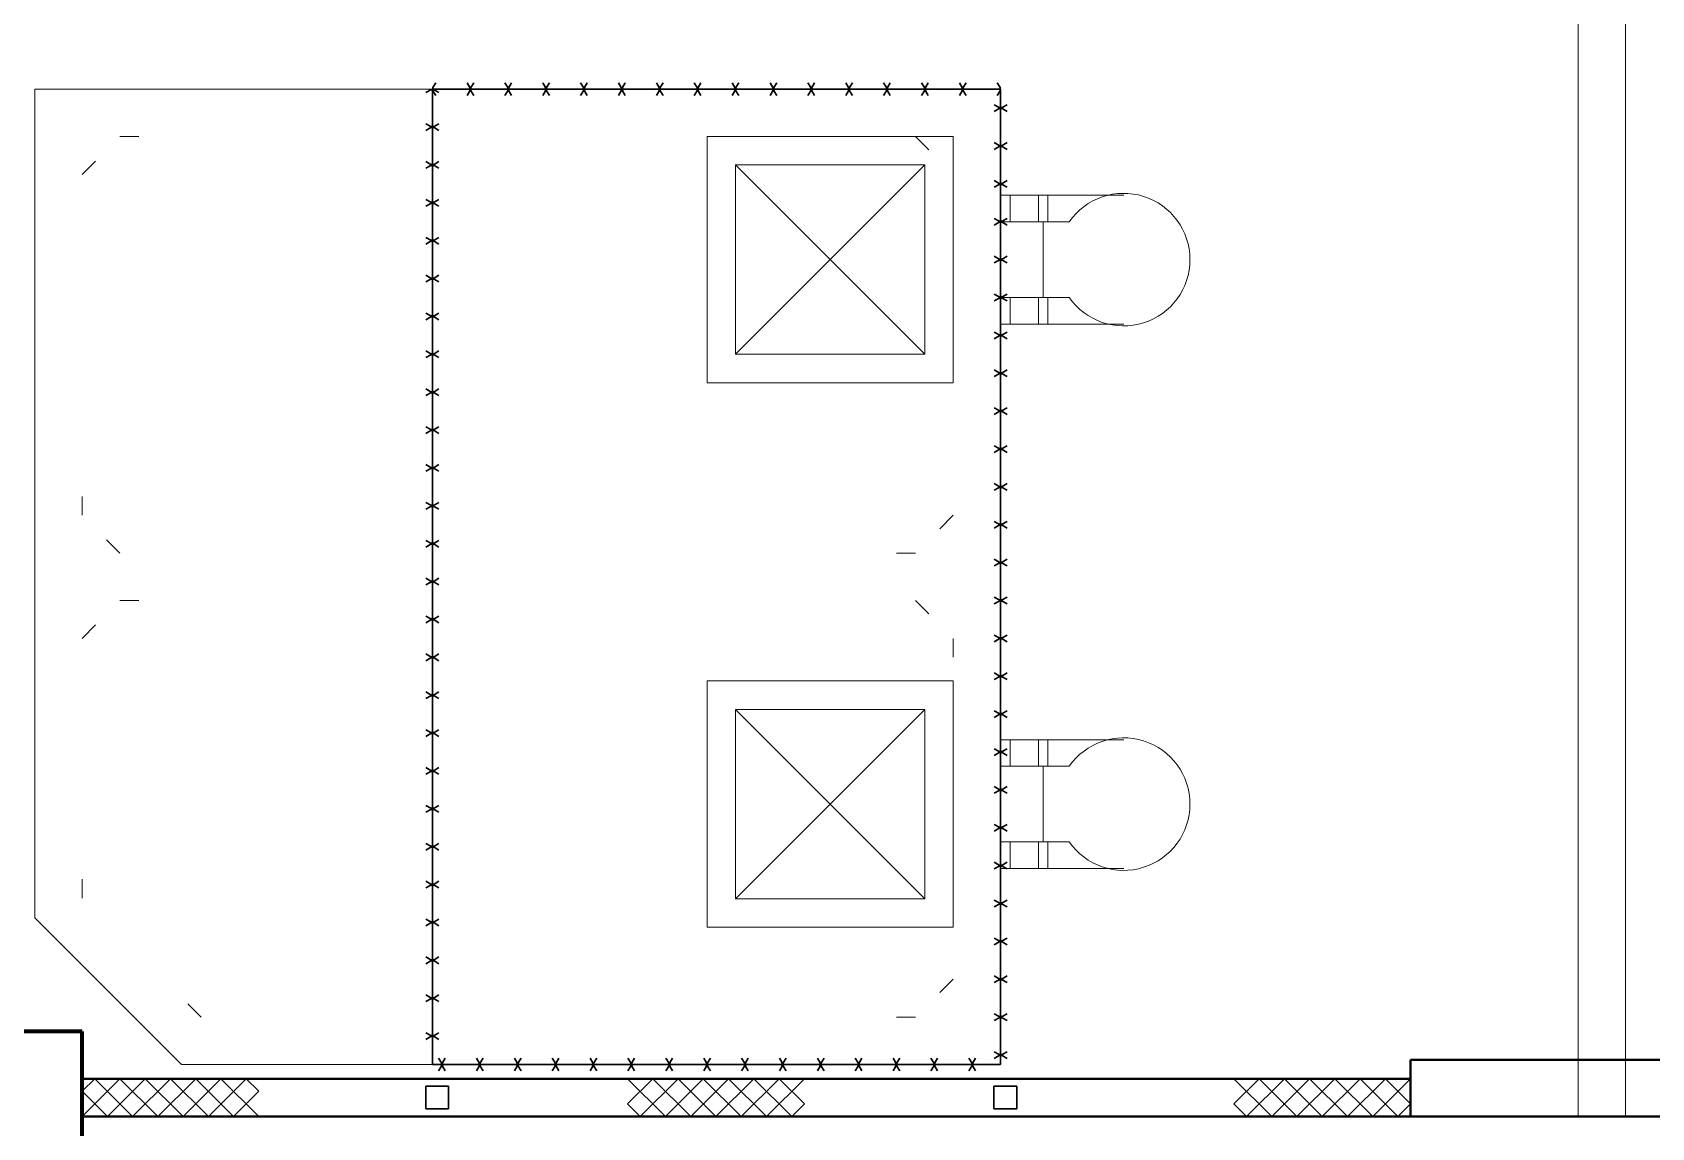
# Model space of a CAD drawing. Header units: metres. Extents: x 1807 to 3745, y 842 to 1968.
# Drawn here: x 3177.11 to 3185.66, y 1415.79 to 1421.57 of the extents above; entities that cross this region are included whole.
import ezdxf

# ---------------------------------------------------------------- set-up
doc = ezdxf.new("R2010")
doc.units = ezdxf.units.M
doc.header["$MEASUREMENT"] = 0
doc.linetypes.add('DGN1', pattern=[7.299439, 0, -7.299439])
doc.layers.add('Level 1', color=7, linetype='Continuous', lineweight=0)

msp = doc.modelspace()

# ---------------------------------------------------------------- linework, layer by layer
at = {"layer": 'Level 1', "color": 7, "linetype": 'Continuous', "lineweight": 0}
for p, q in [((3185.275, 1428.15), (3185.275, 1415.85)), ((3185.525, 1428.15), (3185.525, 1415.85)), ((3181.975, 1421.025), (3180.675, 1421.025)), ((3180.675, 1421.025), (3180.675, 1419.725)), ((3181.975, 1419.725), (3181.975, 1421.025)), ((3180.825, 1420.875), (3181.825, 1419.875)), ((3181.825, 1420.875), (3180.825, 1419.875)), ((3180.675, 1419.725), (3181.975, 1419.725)), ((3181.975, 1418.15), (3180.675, 1418.15)), ((3180.675, 1418.15), (3180.675, 1416.85)), ((3181.975, 1416.85), (3181.975, 1418.15)), ((3180.825, 1418), (3181.825, 1417)), ((3181.825, 1418), (3180.825, 1417)), ((3180.675, 1416.85), (3181.975, 1416.85)), ((3177.375, 1416.05), (3184.39, 1416.05)), ((3177.375, 1415.85), (3177.575, 1416.05)), ((3177.4417, 1416.05), (3177.375, 1415.9833)), ((3177.375, 1415.9833), (3177.5083, 1415.85)), ((3177.6417, 1415.85), (3177.4417, 1416.05)), ((3177.5083, 1415.85), (3177.7083, 1416.05)), ((3177.575, 1416.05), (3177.775, 1415.85)), ((3177.8417, 1416.05), (3177.6417, 1415.85)), ((3177.7083, 1416.05), (3177.9083, 1415.85)), ((3177.775, 1415.85), (3177.975, 1416.05)), ((3178.0417, 1415.85), (3177.8417, 1416.05)), ((3177.9083, 1415.85), (3178.1083, 1416.05)), ((3177.975, 1416.05), (3178.175, 1415.85)), ((3178.2417, 1416.05), (3178.0417, 1415.85)), ((3178.1083, 1416.05), (3178.3083, 1415.85)), ((3178.175, 1415.85), (3178.3083, 1415.9833)), ((3178.3083, 1415.9833), (3178.2417, 1416.05)), ((3180.3887, 1416.05), (3180.2553, 1415.9167)), ((3180.4553, 1415.85), (3180.2553, 1416.05)), ((3180.322, 1415.85), (3180.522, 1416.05)), ((3180.5887, 1415.85), (3180.3887, 1416.05)), ((3180.6553, 1416.05), (3180.4553, 1415.85)), ((3180.522, 1416.05), (3180.722, 1415.85)), ((3180.7887, 1416.05), (3180.5887, 1415.85)), ((3180.8553, 1415.85), (3180.6553, 1416.05)), ((3180.722, 1415.85), (3180.922, 1416.05)), ((3180.9887, 1415.85), (3180.7887, 1416.05)), ((3181.0553, 1416.05), (3180.8553, 1415.85)), ((3180.922, 1416.05), (3181.122, 1415.85)), ((3181.1887, 1416.05), (3180.9887, 1415.85)), ((3181.1887, 1415.9167), (3181.0553, 1416.05)), ((3183.59, 1416.05), (3183.4567, 1415.9167)), ((3183.6567, 1415.85), (3183.4567, 1416.05)), ((3183.5233, 1415.85), (3183.7233, 1416.05)), ((3183.79, 1415.85), (3183.59, 1416.05)), ((3183.8567, 1416.05), (3183.6567, 1415.85)), ((3183.7233, 1416.05), (3183.9233, 1415.85)), ((3183.99, 1416.05), (3183.79, 1415.85)), ((3184.0567, 1415.85), (3183.8567, 1416.05)), ((3183.9233, 1415.85), (3184.1233, 1416.05)), ((3184.19, 1415.85), (3183.99, 1416.05)), ((3184.2567, 1416.05), (3184.0567, 1415.85)), ((3184.1233, 1416.05), (3184.3233, 1415.85)), ((3184.39, 1416.05), (3184.19, 1415.85)), ((3184.39, 1415.9167), (3184.2567, 1416.05)), ((3180.2553, 1415.9167), (3180.322, 1415.85)), ((3181.122, 1415.85), (3181.1887, 1415.9167)), ((3183.4567, 1415.9167), (3183.5233, 1415.85)), ((3184.3233, 1415.85), (3184.39, 1415.9167)), ((3177.375, 1415.85), (3194.625, 1415.85))]:
    msp.add_line(p, q, dxfattribs=at)
at = {"layer": 'Level 1', "color": 7, "linetype": 'Continuous', "lineweight": 13}
for p, q in [((3177.125, 1416.9), (3177.125, 1421.275)), ((3177.125, 1421.275), (3182.225, 1421.275)), ((3182.225, 1421.275), (3182.225, 1416.125)), ((3181.825, 1420.875), (3180.825, 1420.875)), ((3180.825, 1420.875), (3180.825, 1419.875)), ((3181.825, 1419.875), (3181.825, 1420.875)), ((3182.875, 1420.715), (3182.225, 1420.715)), ((3182.225, 1420.715), (3182.225, 1420.575)), ((3182.225, 1420.715), (3182.225, 1420.575)), ((3182.275, 1420.715), (3182.225, 1420.715)), ((3182.275, 1420.575), (3182.275, 1420.715)), ((3182.425, 1420.715), (3182.425, 1420.575)), ((3182.475, 1420.715), (3182.425, 1420.715)), ((3182.475, 1420.575), (3182.475, 1420.715)), ((3182.225, 1420.575), (3182.5878, 1420.575)), ((3182.225, 1420.575), (3182.275, 1420.575)), ((3182.425, 1420.575), (3182.475, 1420.575)), ((3182.45, 1420.575), (3182.45, 1420.175)), ((3182.225, 1420.035), (3182.225, 1420.175)), ((3182.225, 1420.175), (3182.5878, 1420.175)), ((3182.225, 1420.175), (3182.225, 1420.035)), ((3182.275, 1420.175), (3182.225, 1420.175)), ((3182.275, 1420.035), (3182.275, 1420.175)), ((3182.425, 1420.175), (3182.425, 1420.035)), ((3182.475, 1420.175), (3182.425, 1420.175)), ((3182.475, 1420.035), (3182.475, 1420.175)), ((3182.875, 1420.035), (3182.225, 1420.035)), ((3182.225, 1420.035), (3182.275, 1420.035)), ((3182.425, 1420.035), (3182.475, 1420.035)), ((3180.825, 1419.875), (3181.825, 1419.875)), ((3181.825, 1418), (3180.825, 1418)), ((3180.825, 1418), (3180.825, 1417)), ((3181.825, 1417), (3181.825, 1418)), ((3182.875, 1417.84), (3182.225, 1417.84)), ((3182.225, 1417.84), (3182.225, 1417.7)), ((3182.225, 1417.84), (3182.225, 1417.7)), ((3182.275, 1417.84), (3182.225, 1417.84)), ((3182.275, 1417.7), (3182.275, 1417.84)), ((3182.425, 1417.84), (3182.425, 1417.7)), ((3182.475, 1417.84), (3182.425, 1417.84)), ((3182.475, 1417.7), (3182.475, 1417.84)), ((3182.225, 1417.7), (3182.5878, 1417.7)), ((3182.225, 1417.7), (3182.275, 1417.7)), ((3182.425, 1417.7), (3182.475, 1417.7)), ((3182.45, 1417.7), (3182.45, 1417.3)), ((3182.225, 1417.16), (3182.225, 1417.3)), ((3182.225, 1417.3), (3182.5878, 1417.3)), ((3182.225, 1417.3), (3182.225, 1417.16)), ((3182.275, 1417.3), (3182.225, 1417.3)), ((3182.275, 1417.16), (3182.275, 1417.3)), ((3182.425, 1417.3), (3182.425, 1417.16)), ((3182.475, 1417.3), (3182.425, 1417.3)), ((3182.475, 1417.16), (3182.475, 1417.3)), ((3182.875, 1417.16), (3182.225, 1417.16)), ((3182.225, 1417.16), (3182.275, 1417.16)), ((3182.425, 1417.16), (3182.475, 1417.16)), ((3180.825, 1417), (3181.825, 1417)), ((3177.9, 1416.125), (3177.125, 1416.9)), ((3182.225, 1416.125), (3177.9, 1416.125))]:
    msp.add_line(p, q, dxfattribs=at)
at = {"layer": 'Level 1', "color": 7, "linetype": 'Continuous', "lineweight": 30}
for p, q in [((3179.1908, 1421.2573), (3179.2166, 1421.2722)), ((3179.2166, 1421.2722), (3179.2334, 1421.2722)), ((3179.225, 1416.125), (3179.225, 1421.275)), ((3179.225, 1421.275), (3182.225, 1421.275)), ((3179.2426, 1421.3091), (3179.2277, 1421.2833)), ((3179.2277, 1421.2833), (3179.2277, 1421.2666)), ((3179.2277, 1421.2666), (3179.2426, 1421.2408)), ((3179.2334, 1421.2722), (3179.2592, 1421.2573)), ((3179.4074, 1421.3091), (3179.4223, 1421.2833)), ((3179.4223, 1421.2666), (3179.4074, 1421.2408)), ((3179.4223, 1421.2833), (3179.4223, 1421.2666)), ((3179.4426, 1421.3091), (3179.4277, 1421.2833)), ((3179.4277, 1421.2833), (3179.4277, 1421.2666)), ((3179.4277, 1421.2666), (3179.4426, 1421.2408)), ((3179.6074, 1421.3091), (3179.6223, 1421.2833)), ((3179.6223, 1421.2666), (3179.6074, 1421.2408)), ((3179.6223, 1421.2833), (3179.6223, 1421.2666)), ((3179.6426, 1421.3091), (3179.6277, 1421.2833)), ((3179.6277, 1421.2833), (3179.6277, 1421.2666)), ((3179.6277, 1421.2666), (3179.6426, 1421.2408)), ((3179.8074, 1421.3091), (3179.8223, 1421.2833)), ((3179.8223, 1421.2666), (3179.8074, 1421.2408)), ((3179.8223, 1421.2833), (3179.8223, 1421.2666)), ((3179.8426, 1421.3091), (3179.8277, 1421.2833)), ((3179.8277, 1421.2833), (3179.8277, 1421.2666)), ((3179.8277, 1421.2666), (3179.8426, 1421.2408)), ((3180.0074, 1421.3091), (3180.0223, 1421.2833)), ((3180.0223, 1421.2666), (3180.0074, 1421.2408)), ((3180.0223, 1421.2833), (3180.0223, 1421.2666)), ((3180.0426, 1421.3091), (3180.0277, 1421.2833)), ((3180.0277, 1421.2833), (3180.0277, 1421.2666)), ((3180.0277, 1421.2666), (3180.0426, 1421.2408)), ((3180.2074, 1421.3091), (3180.2223, 1421.2833)), ((3180.2223, 1421.2666), (3180.2074, 1421.2408)), ((3180.2223, 1421.2833), (3180.2223, 1421.2666)), ((3180.2426, 1421.3091), (3180.2277, 1421.2833)), ((3180.2277, 1421.2833), (3180.2277, 1421.2666)), ((3180.2277, 1421.2666), (3180.2426, 1421.2408)), ((3180.4074, 1421.3091), (3180.4223, 1421.2833)), ((3180.4223, 1421.2666), (3180.4074, 1421.2408)), ((3180.4223, 1421.2833), (3180.4223, 1421.2666)), ((3180.4426, 1421.3091), (3180.4277, 1421.2833)), ((3180.4277, 1421.2833), (3180.4277, 1421.2666)), ((3180.4277, 1421.2666), (3180.4426, 1421.2408)), ((3180.6074, 1421.3091), (3180.6223, 1421.2833)), ((3180.6223, 1421.2666), (3180.6074, 1421.2408)), ((3180.6223, 1421.2833), (3180.6223, 1421.2666)), ((3180.6426, 1421.3091), (3180.6277, 1421.2833)), ((3180.6277, 1421.2833), (3180.6277, 1421.2666)), ((3180.6277, 1421.2666), (3180.6426, 1421.2408)), ((3180.8074, 1421.3091), (3180.8223, 1421.2833)), ((3180.8223, 1421.2666), (3180.8074, 1421.2408)), ((3180.8223, 1421.2833), (3180.8223, 1421.2666)), ((3180.8426, 1421.3091), (3180.8277, 1421.2833)), ((3180.8277, 1421.2833), (3180.8277, 1421.2666)), ((3180.8277, 1421.2666), (3180.8426, 1421.2408)), ((3181.0074, 1421.3091), (3181.0223, 1421.2833)), ((3181.0223, 1421.2666), (3181.0074, 1421.2408)), ((3181.0223, 1421.2833), (3181.0223, 1421.2666)), ((3181.0426, 1421.3091), (3181.0277, 1421.2833)), ((3181.0277, 1421.2833), (3181.0277, 1421.2666)), ((3181.0277, 1421.2666), (3181.0426, 1421.2408)), ((3181.2074, 1421.3091), (3181.2223, 1421.2833)), ((3181.2223, 1421.2666), (3181.2074, 1421.2408)), ((3181.2223, 1421.2833), (3181.2223, 1421.2666)), ((3181.2426, 1421.3091), (3181.2277, 1421.2833)), ((3181.2277, 1421.2833), (3181.2277, 1421.2666)), ((3181.2277, 1421.2666), (3181.2426, 1421.2408)), ((3181.4074, 1421.3091), (3181.4223, 1421.2833)), ((3181.4223, 1421.2666), (3181.4074, 1421.2408)), ((3181.4223, 1421.2833), (3181.4223, 1421.2666)), ((3181.4426, 1421.3091), (3181.4277, 1421.2833)), ((3181.4277, 1421.2833), (3181.4277, 1421.2666)), ((3181.4277, 1421.2666), (3181.4426, 1421.2408)), ((3181.6074, 1421.3091), (3181.6223, 1421.2833)), ((3181.6223, 1421.2666), (3181.6074, 1421.2408)), ((3181.6223, 1421.2833), (3181.6223, 1421.2666)), ((3181.6426, 1421.3091), (3181.6277, 1421.2833)), ((3181.6277, 1421.2833), (3181.6277, 1421.2666)), ((3181.6277, 1421.2666), (3181.6426, 1421.2408)), ((3181.8074, 1421.3091), (3181.8223, 1421.2833)), ((3181.8223, 1421.2666), (3181.8074, 1421.2408)), ((3181.8223, 1421.2833), (3181.8223, 1421.2666)), ((3181.8426, 1421.3091), (3181.8277, 1421.2833)), ((3181.8277, 1421.2833), (3181.8277, 1421.2666)), ((3181.8277, 1421.2666), (3181.8426, 1421.2408)), ((3182.0074, 1421.3091), (3182.0223, 1421.2833)), ((3182.0223, 1421.2666), (3182.0074, 1421.2408)), ((3182.0223, 1421.2833), (3182.0223, 1421.2666)), ((3182.0426, 1421.3091), (3182.0277, 1421.2833)), ((3182.0277, 1421.2833), (3182.0277, 1421.2666)), ((3182.0277, 1421.2666), (3182.0426, 1421.2408)), ((3182.2074, 1421.3091), (3182.2223, 1421.2833)), ((3182.2223, 1421.2666), (3182.2074, 1421.2408)), ((3182.2223, 1421.2833), (3182.2223, 1421.2666)), ((3182.225, 1421.275), (3182.225, 1416.125)), ((3182.2166, 1421.1777), (3182.1908, 1421.1926)), ((3182.2592, 1421.1926), (3182.2333, 1421.1777)), ((3182.2166, 1421.1722), (3182.1908, 1421.1573)), ((3182.2333, 1421.1777), (3182.2166, 1421.1777)), ((3182.2333, 1421.1722), (3182.2166, 1421.1722)), ((3182.2592, 1421.1573), (3182.2333, 1421.1722)), ((3179.1908, 1421.0926), (3179.2166, 1421.0777)), ((3179.1908, 1421.0573), (3179.2166, 1421.0722)), ((3179.2166, 1421.0777), (3179.2334, 1421.0777)), ((3179.2166, 1421.0722), (3179.2334, 1421.0722)), ((3179.2334, 1421.0777), (3179.2592, 1421.0926)), ((3179.2334, 1421.0722), (3179.2592, 1421.0573)), ((3182.2166, 1420.9777), (3182.1908, 1420.9926)), ((3182.2166, 1420.9722), (3182.1908, 1420.9573)), ((3182.2333, 1420.9777), (3182.2166, 1420.9777)), ((3182.2333, 1420.9722), (3182.2166, 1420.9722)), ((3182.2592, 1420.9926), (3182.2333, 1420.9777)), ((3182.2592, 1420.9573), (3182.2333, 1420.9722)), ((3179.1908, 1420.8926), (3179.2166, 1420.8777)), ((3179.1908, 1420.8573), (3179.2166, 1420.8722)), ((3179.2166, 1420.8777), (3179.2334, 1420.8777)), ((3179.2166, 1420.8722), (3179.2334, 1420.8722)), ((3179.2334, 1420.8777), (3179.2592, 1420.8926)), ((3179.2334, 1420.8722), (3179.2592, 1420.8573)), ((3182.2166, 1420.7777), (3182.1908, 1420.7926)), ((3182.2166, 1420.7722), (3182.1908, 1420.7573)), ((3182.2333, 1420.7777), (3182.2166, 1420.7777)), ((3182.2333, 1420.7722), (3182.2166, 1420.7722)), ((3182.2592, 1420.7926), (3182.2333, 1420.7777)), ((3182.2592, 1420.7573), (3182.2333, 1420.7722)), ((3179.1908, 1420.6926), (3179.2166, 1420.6777)), ((3179.1908, 1420.6573), (3179.2166, 1420.6722)), ((3179.2166, 1420.6777), (3179.2334, 1420.6777)), ((3179.2166, 1420.6722), (3179.2334, 1420.6722)), ((3179.2334, 1420.6777), (3179.2592, 1420.6926)), ((3179.2334, 1420.6722), (3179.2592, 1420.6573)), ((3182.2166, 1420.5777), (3182.1908, 1420.5926)), ((3182.2592, 1420.5926), (3182.2333, 1420.5777)), ((3182.2166, 1420.5722), (3182.1908, 1420.5573)), ((3182.2333, 1420.5777), (3182.2166, 1420.5777)), ((3182.2333, 1420.5722), (3182.2166, 1420.5722)), ((3182.2592, 1420.5573), (3182.2333, 1420.5722)), ((3179.1908, 1420.4926), (3179.2166, 1420.4777)), ((3179.1908, 1420.4573), (3179.2166, 1420.4722)), ((3179.2166, 1420.4777), (3179.2334, 1420.4777)), ((3179.2166, 1420.4722), (3179.2334, 1420.4722)), ((3179.2334, 1420.4777), (3179.2592, 1420.4926)), ((3179.2334, 1420.4722), (3179.2592, 1420.4573)), ((3182.2166, 1420.3777), (3182.1908, 1420.3926)), ((3182.2166, 1420.3722), (3182.1908, 1420.3573)), ((3182.2333, 1420.3777), (3182.2166, 1420.3777)), ((3182.2333, 1420.3722), (3182.2166, 1420.3722)), ((3182.2592, 1420.3926), (3182.2333, 1420.3777)), ((3182.2592, 1420.3573), (3182.2333, 1420.3722)), ((3179.1908, 1420.2926), (3179.2166, 1420.2777)), ((3179.1908, 1420.2573), (3179.2166, 1420.2722)), ((3179.2166, 1420.2777), (3179.2334, 1420.2777)), ((3179.2166, 1420.2722), (3179.2334, 1420.2722)), ((3179.2334, 1420.2777), (3179.2592, 1420.2926)), ((3179.2334, 1420.2722), (3179.2592, 1420.2573)), ((3182.2166, 1420.1777), (3182.1908, 1420.1926)), ((3182.2166, 1420.1722), (3182.1908, 1420.1573)), ((3182.2333, 1420.1777), (3182.2166, 1420.1777)), ((3182.2333, 1420.1722), (3182.2166, 1420.1722)), ((3182.2592, 1420.1926), (3182.2333, 1420.1777)), ((3182.2592, 1420.1573), (3182.2333, 1420.1722)), ((3179.1908, 1420.0926), (3179.2166, 1420.0777)), ((3179.1908, 1420.0573), (3179.2166, 1420.0722)), ((3179.2166, 1420.0777), (3179.2334, 1420.0777)), ((3179.2166, 1420.0722), (3179.2334, 1420.0722)), ((3179.2334, 1420.0777), (3179.2592, 1420.0926)), ((3179.2334, 1420.0722), (3179.2592, 1420.0573)), ((3182.2166, 1419.9777), (3182.1908, 1419.9926)), ((3182.2592, 1419.9926), (3182.2333, 1419.9777)), ((3182.2166, 1419.9722), (3182.1908, 1419.9573)), ((3182.2333, 1419.9777), (3182.2166, 1419.9777)), ((3182.2333, 1419.9722), (3182.2166, 1419.9722)), ((3182.2592, 1419.9573), (3182.2333, 1419.9722)), ((3179.1908, 1419.8926), (3179.2166, 1419.8777)), ((3179.1908, 1419.8573), (3179.2166, 1419.8722)), ((3179.2166, 1419.8777), (3179.2334, 1419.8777)), ((3179.2166, 1419.8722), (3179.2334, 1419.8722)), ((3179.2334, 1419.8777), (3179.2592, 1419.8926)), ((3179.2334, 1419.8722), (3179.2592, 1419.8573)), ((3182.2166, 1419.7777), (3182.1908, 1419.7926)), ((3182.2166, 1419.7722), (3182.1908, 1419.7573)), ((3182.2333, 1419.7777), (3182.2166, 1419.7777)), ((3182.2333, 1419.7722), (3182.2166, 1419.7722)), ((3182.2592, 1419.7926), (3182.2333, 1419.7777)), ((3182.2592, 1419.7573), (3182.2333, 1419.7722)), ((3179.1908, 1419.6926), (3179.2166, 1419.6777)), ((3179.1908, 1419.6573), (3179.2166, 1419.6722)), ((3179.2166, 1419.6777), (3179.2334, 1419.6777)), ((3179.2166, 1419.6722), (3179.2334, 1419.6722)), ((3179.2334, 1419.6777), (3179.2592, 1419.6926)), ((3179.2334, 1419.6722), (3179.2592, 1419.6573)), ((3182.2166, 1419.5777), (3182.1908, 1419.5926)), ((3182.2166, 1419.5722), (3182.1908, 1419.5573)), ((3182.2333, 1419.5777), (3182.2166, 1419.5777)), ((3182.2333, 1419.5722), (3182.2166, 1419.5722)), ((3182.2592, 1419.5926), (3182.2333, 1419.5777)), ((3182.2592, 1419.5573), (3182.2333, 1419.5722)), ((3179.1908, 1419.4926), (3179.2166, 1419.4777)), ((3179.1908, 1419.4573), (3179.2166, 1419.4722)), ((3179.2166, 1419.4777), (3179.2334, 1419.4777)), ((3179.2166, 1419.4722), (3179.2334, 1419.4722)), ((3179.2334, 1419.4777), (3179.2592, 1419.4926)), ((3179.2334, 1419.4722), (3179.2592, 1419.4573)), ((3182.2166, 1419.3777), (3182.1908, 1419.3926)), ((3182.2592, 1419.3926), (3182.2333, 1419.3777)), ((3182.2166, 1419.3722), (3182.1908, 1419.3573)), ((3182.2333, 1419.3777), (3182.2166, 1419.3777)), ((3182.2333, 1419.3722), (3182.2166, 1419.3722)), ((3182.2592, 1419.3573), (3182.2333, 1419.3722)), ((3179.1908, 1419.2926), (3179.2166, 1419.2777)), ((3179.1908, 1419.2573), (3179.2166, 1419.2722)), ((3179.2166, 1419.2777), (3179.2334, 1419.2777)), ((3179.2166, 1419.2722), (3179.2334, 1419.2722)), ((3179.2334, 1419.2777), (3179.2592, 1419.2926)), ((3179.2334, 1419.2722), (3179.2592, 1419.2573)), ((3182.2166, 1419.1777), (3182.1908, 1419.1926)), ((3182.2166, 1419.1722), (3182.1908, 1419.1573)), ((3182.2333, 1419.1777), (3182.2166, 1419.1777)), ((3182.2333, 1419.1722), (3182.2166, 1419.1722)), ((3182.2592, 1419.1926), (3182.2333, 1419.1777)), ((3182.2592, 1419.1573), (3182.2333, 1419.1722)), ((3179.1908, 1419.0926), (3179.2166, 1419.0777)), ((3179.1908, 1419.0573), (3179.2166, 1419.0722)), ((3179.2166, 1419.0777), (3179.2334, 1419.0777)), ((3179.2166, 1419.0722), (3179.2334, 1419.0722)), ((3179.2334, 1419.0777), (3179.2592, 1419.0926)), ((3179.2334, 1419.0722), (3179.2592, 1419.0573)), ((3182.2166, 1418.9777), (3182.1908, 1418.9926)), ((3182.2166, 1418.9722), (3182.1908, 1418.9573)), ((3182.2333, 1418.9777), (3182.2166, 1418.9777)), ((3182.2333, 1418.9722), (3182.2166, 1418.9722)), ((3182.2592, 1418.9926), (3182.2333, 1418.9777)), ((3182.2592, 1418.9573), (3182.2333, 1418.9722)), ((3179.1908, 1418.8926), (3179.2166, 1418.8777)), ((3179.2166, 1418.8777), (3179.2334, 1418.8777)), ((3179.2334, 1418.8777), (3179.2592, 1418.8926)), ((3179.1908, 1418.8573), (3179.2166, 1418.8722)), ((3179.2166, 1418.8722), (3179.2334, 1418.8722)), ((3179.2334, 1418.8722), (3179.2592, 1418.8573)), ((3182.2166, 1418.7777), (3182.1908, 1418.7926)), ((3182.2592, 1418.7926), (3182.2333, 1418.7777)), ((3182.2166, 1418.7722), (3182.1908, 1418.7573)), ((3182.2333, 1418.7777), (3182.2166, 1418.7777)), ((3182.2333, 1418.7722), (3182.2166, 1418.7722)), ((3182.2592, 1418.7573), (3182.2333, 1418.7722)), ((3179.1908, 1418.6926), (3179.2166, 1418.6777)), ((3179.1908, 1418.6573), (3179.2166, 1418.6722)), ((3179.2166, 1418.6777), (3179.2334, 1418.6777)), ((3179.2166, 1418.6722), (3179.2334, 1418.6722)), ((3179.2334, 1418.6777), (3179.2592, 1418.6926)), ((3179.2334, 1418.6722), (3179.2592, 1418.6573)), ((3182.2166, 1418.5777), (3182.1908, 1418.5926)), ((3182.2166, 1418.5722), (3182.1908, 1418.5573)), ((3182.2333, 1418.5777), (3182.2166, 1418.5777)), ((3182.2333, 1418.5722), (3182.2166, 1418.5722)), ((3182.2592, 1418.5926), (3182.2333, 1418.5777)), ((3182.2592, 1418.5573), (3182.2333, 1418.5722)), ((3179.1908, 1418.4926), (3179.2166, 1418.4777)), ((3179.1908, 1418.4573), (3179.2166, 1418.4722)), ((3179.2166, 1418.4777), (3179.2334, 1418.4777)), ((3179.2166, 1418.4722), (3179.2334, 1418.4722)), ((3179.2334, 1418.4777), (3179.2592, 1418.4926)), ((3179.2334, 1418.4722), (3179.2592, 1418.4573)), ((3182.2166, 1418.3777), (3182.1908, 1418.3926)), ((3182.2166, 1418.3722), (3182.1908, 1418.3573)), ((3182.2333, 1418.3777), (3182.2166, 1418.3777)), ((3182.2333, 1418.3722), (3182.2166, 1418.3722)), ((3182.2592, 1418.3926), (3182.2333, 1418.3777)), ((3182.2592, 1418.3573), (3182.2333, 1418.3722)), ((3179.1908, 1418.2926), (3179.2166, 1418.2777)), ((3179.2166, 1418.2777), (3179.2334, 1418.2777)), ((3179.2334, 1418.2777), (3179.2592, 1418.2926)), ((3179.1908, 1418.2573), (3179.2166, 1418.2722)), ((3179.2166, 1418.2722), (3179.2334, 1418.2722)), ((3179.2334, 1418.2722), (3179.2592, 1418.2573)), ((3182.2166, 1418.1777), (3182.1908, 1418.1926)), ((3182.2592, 1418.1926), (3182.2333, 1418.1777)), ((3182.2166, 1418.1722), (3182.1908, 1418.1573)), ((3182.2333, 1418.1777), (3182.2166, 1418.1777)), ((3182.2333, 1418.1722), (3182.2166, 1418.1722)), ((3182.2592, 1418.1573), (3182.2333, 1418.1722)), ((3179.1908, 1418.0926), (3179.2166, 1418.0777)), ((3179.1908, 1418.0573), (3179.2166, 1418.0722)), ((3179.2166, 1418.0777), (3179.2334, 1418.0777)), ((3179.2166, 1418.0722), (3179.2334, 1418.0722)), ((3179.2334, 1418.0777), (3179.2592, 1418.0926)), ((3179.2334, 1418.0722), (3179.2592, 1418.0573)), ((3182.2166, 1417.9777), (3182.1908, 1417.9926)), ((3182.2166, 1417.9722), (3182.1908, 1417.9573)), ((3182.2333, 1417.9777), (3182.2166, 1417.9777)), ((3182.2333, 1417.9722), (3182.2166, 1417.9722)), ((3182.2592, 1417.9926), (3182.2333, 1417.9777)), ((3182.2592, 1417.9573), (3182.2333, 1417.9722)), ((3179.1908, 1417.8926), (3179.2166, 1417.8777)), ((3179.1908, 1417.8573), (3179.2166, 1417.8722)), ((3179.2166, 1417.8777), (3179.2334, 1417.8777)), ((3179.2166, 1417.8722), (3179.2334, 1417.8722)), ((3179.2334, 1417.8777), (3179.2592, 1417.8926)), ((3179.2334, 1417.8722), (3179.2592, 1417.8573)), ((3182.2166, 1417.7777), (3182.1908, 1417.7926)), ((3182.2166, 1417.7722), (3182.1908, 1417.7573)), ((3182.2333, 1417.7777), (3182.2166, 1417.7777)), ((3182.2333, 1417.7722), (3182.2166, 1417.7722)), ((3182.2592, 1417.7926), (3182.2333, 1417.7777)), ((3182.2592, 1417.7573), (3182.2333, 1417.7722)), ((3179.1908, 1417.6926), (3179.2166, 1417.6777)), ((3179.2166, 1417.6777), (3179.2334, 1417.6777)), ((3179.2334, 1417.6777), (3179.2592, 1417.6926)), ((3179.1908, 1417.6573), (3179.2166, 1417.6722)), ((3179.2166, 1417.6722), (3179.2334, 1417.6722)), ((3179.2334, 1417.6722), (3179.2592, 1417.6573)), ((3182.2166, 1417.5777), (3182.1908, 1417.5926)), ((3182.2592, 1417.5926), (3182.2333, 1417.5777)), ((3182.2166, 1417.5722), (3182.1908, 1417.5573)), ((3182.2333, 1417.5777), (3182.2166, 1417.5777)), ((3182.2333, 1417.5722), (3182.2166, 1417.5722)), ((3182.2592, 1417.5573), (3182.2333, 1417.5722)), ((3179.1908, 1417.4926), (3179.2166, 1417.4777)), ((3179.1908, 1417.4573), (3179.2166, 1417.4722)), ((3179.2166, 1417.4777), (3179.2334, 1417.4777)), ((3179.2166, 1417.4722), (3179.2334, 1417.4722)), ((3179.2334, 1417.4777), (3179.2592, 1417.4926)), ((3179.2334, 1417.4722), (3179.2592, 1417.4573)), ((3182.2166, 1417.3777), (3182.1908, 1417.3926)), ((3182.2166, 1417.3722), (3182.1908, 1417.3573)), ((3182.2333, 1417.3777), (3182.2166, 1417.3777)), ((3182.2333, 1417.3722), (3182.2166, 1417.3722)), ((3182.2592, 1417.3926), (3182.2333, 1417.3777)), ((3182.2592, 1417.3573), (3182.2333, 1417.3722)), ((3179.1908, 1417.2926), (3179.2166, 1417.2777)), ((3179.1908, 1417.2573), (3179.2166, 1417.2722)), ((3179.2166, 1417.2777), (3179.2334, 1417.2777)), ((3179.2166, 1417.2722), (3179.2334, 1417.2722)), ((3179.2334, 1417.2777), (3179.2592, 1417.2926)), ((3179.2334, 1417.2722), (3179.2592, 1417.2573)), ((3182.2166, 1417.1777), (3182.1908, 1417.1926)), ((3182.2166, 1417.1722), (3182.1908, 1417.1573)), ((3182.2333, 1417.1777), (3182.2166, 1417.1777)), ((3182.2333, 1417.1722), (3182.2166, 1417.1722)), ((3182.2592, 1417.1926), (3182.2333, 1417.1777)), ((3182.2592, 1417.1573), (3182.2333, 1417.1722)), ((3179.1908, 1417.0926), (3179.2166, 1417.0777)), ((3179.2166, 1417.0777), (3179.2334, 1417.0777)), ((3179.2334, 1417.0777), (3179.2592, 1417.0926)), ((3179.1908, 1417.0573), (3179.2166, 1417.0722)), ((3179.2166, 1417.0722), (3179.2334, 1417.0722)), ((3179.2334, 1417.0722), (3179.2592, 1417.0573)), ((3182.2166, 1416.9777), (3182.1908, 1416.9926)), ((3182.2592, 1416.9926), (3182.2333, 1416.9777)), ((3182.2166, 1416.9722), (3182.1908, 1416.9573)), ((3182.2333, 1416.9777), (3182.2166, 1416.9777)), ((3182.2333, 1416.9722), (3182.2166, 1416.9722)), ((3182.2592, 1416.9573), (3182.2333, 1416.9722)), ((3179.1908, 1416.8926), (3179.2166, 1416.8777)), ((3179.1908, 1416.8573), (3179.2166, 1416.8722)), ((3179.2166, 1416.8777), (3179.2334, 1416.8777)), ((3179.2166, 1416.8722), (3179.2334, 1416.8722)), ((3179.2334, 1416.8777), (3179.2592, 1416.8926)), ((3179.2334, 1416.8722), (3179.2592, 1416.8573)), ((3182.2166, 1416.7777), (3182.1908, 1416.7926)), ((3182.2166, 1416.7722), (3182.1908, 1416.7573)), ((3182.2333, 1416.7777), (3182.2166, 1416.7777)), ((3182.2333, 1416.7722), (3182.2166, 1416.7722)), ((3182.2592, 1416.7926), (3182.2333, 1416.7777)), ((3182.2592, 1416.7573), (3182.2333, 1416.7722)), ((3179.1908, 1416.6926), (3179.2166, 1416.6777)), ((3179.1908, 1416.6573), (3179.2166, 1416.6722)), ((3179.2166, 1416.6777), (3179.2334, 1416.6777)), ((3179.2166, 1416.6722), (3179.2334, 1416.6722)), ((3179.2334, 1416.6777), (3179.2592, 1416.6926)), ((3179.2334, 1416.6722), (3179.2592, 1416.6573)), ((3182.2166, 1416.5777), (3182.1908, 1416.5926)), ((3182.2166, 1416.5722), (3182.1908, 1416.5573)), ((3182.2333, 1416.5777), (3182.2166, 1416.5777)), ((3182.2333, 1416.5722), (3182.2166, 1416.5722)), ((3182.2592, 1416.5926), (3182.2333, 1416.5777)), ((3182.2592, 1416.5573), (3182.2333, 1416.5722)), ((3179.1908, 1416.4926), (3179.2166, 1416.4777)), ((3179.2334, 1416.4777), (3179.2592, 1416.4926)), ((3179.1908, 1416.4573), (3179.2166, 1416.4722)), ((3179.2166, 1416.4777), (3179.2334, 1416.4777)), ((3179.2166, 1416.4722), (3179.2334, 1416.4722)), ((3179.2334, 1416.4722), (3179.2592, 1416.4573)), ((3182.2166, 1416.3777), (3182.1908, 1416.3926)), ((3182.2166, 1416.3722), (3182.1908, 1416.3573)), ((3182.2333, 1416.3777), (3182.2166, 1416.3777)), ((3182.2333, 1416.3722), (3182.2166, 1416.3722)), ((3182.2592, 1416.3926), (3182.2333, 1416.3777)), ((3182.2592, 1416.3573), (3182.2333, 1416.3722)), ((3179.1908, 1416.2926), (3179.2166, 1416.2777)), ((3179.1908, 1416.2573), (3179.2166, 1416.2722)), ((3179.2166, 1416.2777), (3179.2334, 1416.2777)), ((3179.2166, 1416.2722), (3179.2334, 1416.2722)), ((3179.2334, 1416.2777), (3179.2592, 1416.2926)), ((3179.2334, 1416.2722), (3179.2592, 1416.2573)), ((3179.2723, 1416.1333), (3179.2574, 1416.1591)), ((3179.2777, 1416.1333), (3179.2926, 1416.1591)), ((3179.4723, 1416.1333), (3179.4574, 1416.1591)), ((3179.4777, 1416.1333), (3179.4926, 1416.1591)), ((3179.6723, 1416.1333), (3179.6574, 1416.1591)), ((3179.6777, 1416.1333), (3179.6926, 1416.1591)), ((3179.8723, 1416.1333), (3179.8574, 1416.1591)), ((3179.8777, 1416.1333), (3179.8926, 1416.1591)), ((3180.0723, 1416.1333), (3180.0574, 1416.1591)), ((3180.0777, 1416.1333), (3180.0926, 1416.1591)), ((3180.2723, 1416.1333), (3180.2574, 1416.1591)), ((3180.2777, 1416.1333), (3180.2926, 1416.1591)), ((3180.4723, 1416.1333), (3180.4574, 1416.1591)), ((3180.4777, 1416.1333), (3180.4926, 1416.1591)), ((3180.6723, 1416.1333), (3180.6574, 1416.1591)), ((3180.6777, 1416.1333), (3180.6926, 1416.1591)), ((3180.8723, 1416.1333), (3180.8574, 1416.1591)), ((3180.8777, 1416.1333), (3180.8926, 1416.1591)), ((3181.0723, 1416.1333), (3181.0574, 1416.1591)), ((3181.0777, 1416.1333), (3181.0926, 1416.1591)), ((3181.2723, 1416.1333), (3181.2574, 1416.1591)), ((3181.2777, 1416.1333), (3181.2926, 1416.1591)), ((3181.4723, 1416.1333), (3181.4574, 1416.1591)), ((3181.4777, 1416.1333), (3181.4926, 1416.1591)), ((3181.6723, 1416.1333), (3181.6574, 1416.1591)), ((3181.6777, 1416.1333), (3181.6926, 1416.1591)), ((3181.8723, 1416.1333), (3181.8574, 1416.1591)), ((3181.8777, 1416.1333), (3181.8926, 1416.1591)), ((3182.0723, 1416.1333), (3182.0574, 1416.1591)), ((3182.0777, 1416.1333), (3182.0926, 1416.1591)), ((3182.2166, 1416.1777), (3182.1908, 1416.1926)), ((3182.2166, 1416.1722), (3182.1908, 1416.1573)), ((3182.2333, 1416.1777), (3182.2166, 1416.1777)), ((3182.2333, 1416.1722), (3182.2166, 1416.1722)), ((3182.2592, 1416.1926), (3182.2333, 1416.1777)), ((3182.2592, 1416.1573), (3182.2333, 1416.1722)), ((3182.225, 1416.125), (3179.225, 1416.125)), ((3179.2574, 1416.0908), (3179.2723, 1416.1166)), ((3179.2723, 1416.1166), (3179.2723, 1416.1333)), ((3179.2777, 1416.1166), (3179.2777, 1416.1333)), ((3179.2926, 1416.0908), (3179.2777, 1416.1166)), ((3179.4574, 1416.0908), (3179.4723, 1416.1166)), ((3179.4723, 1416.1166), (3179.4723, 1416.1333)), ((3179.4777, 1416.1166), (3179.4777, 1416.1333)), ((3179.4926, 1416.0908), (3179.4777, 1416.1166)), ((3179.6574, 1416.0908), (3179.6723, 1416.1166)), ((3179.6723, 1416.1166), (3179.6723, 1416.1333)), ((3179.6777, 1416.1166), (3179.6777, 1416.1333)), ((3179.6926, 1416.0908), (3179.6777, 1416.1166)), ((3179.8574, 1416.0908), (3179.8723, 1416.1166)), ((3179.8723, 1416.1166), (3179.8723, 1416.1333)), ((3179.8777, 1416.1166), (3179.8777, 1416.1333)), ((3179.8926, 1416.0908), (3179.8777, 1416.1166)), ((3180.0574, 1416.0908), (3180.0723, 1416.1166)), ((3180.0723, 1416.1166), (3180.0723, 1416.1333)), ((3180.0777, 1416.1166), (3180.0777, 1416.1333)), ((3180.0926, 1416.0908), (3180.0777, 1416.1166)), ((3180.2574, 1416.0908), (3180.2723, 1416.1166)), ((3180.2723, 1416.1166), (3180.2723, 1416.1333)), ((3180.2777, 1416.1166), (3180.2777, 1416.1333)), ((3180.2926, 1416.0908), (3180.2777, 1416.1166)), ((3180.4574, 1416.0908), (3180.4723, 1416.1166)), ((3180.4723, 1416.1166), (3180.4723, 1416.1333)), ((3180.4777, 1416.1166), (3180.4777, 1416.1333)), ((3180.4926, 1416.0908), (3180.4777, 1416.1166)), ((3180.6574, 1416.0908), (3180.6723, 1416.1166)), ((3180.6723, 1416.1166), (3180.6723, 1416.1333)), ((3180.6777, 1416.1166), (3180.6777, 1416.1333)), ((3180.6926, 1416.0908), (3180.6777, 1416.1166)), ((3180.8574, 1416.0908), (3180.8723, 1416.1166)), ((3180.8723, 1416.1166), (3180.8723, 1416.1333)), ((3180.8777, 1416.1166), (3180.8777, 1416.1333)), ((3180.8926, 1416.0908), (3180.8777, 1416.1166)), ((3181.0574, 1416.0908), (3181.0723, 1416.1166)), ((3181.0723, 1416.1166), (3181.0723, 1416.1333)), ((3181.0777, 1416.1166), (3181.0777, 1416.1333)), ((3181.0926, 1416.0908), (3181.0777, 1416.1166)), ((3181.2574, 1416.0908), (3181.2723, 1416.1166)), ((3181.2723, 1416.1166), (3181.2723, 1416.1333)), ((3181.2777, 1416.1166), (3181.2777, 1416.1333)), ((3181.2926, 1416.0908), (3181.2777, 1416.1166)), ((3181.4574, 1416.0908), (3181.4723, 1416.1166)), ((3181.4723, 1416.1166), (3181.4723, 1416.1333)), ((3181.4777, 1416.1166), (3181.4777, 1416.1333)), ((3181.4926, 1416.0908), (3181.4777, 1416.1166)), ((3181.6574, 1416.0908), (3181.6723, 1416.1166)), ((3181.6723, 1416.1166), (3181.6723, 1416.1333)), ((3181.6777, 1416.1166), (3181.6777, 1416.1333)), ((3181.6926, 1416.0908), (3181.6777, 1416.1166)), ((3181.8574, 1416.0908), (3181.8723, 1416.1166)), ((3181.8723, 1416.1166), (3181.8723, 1416.1333)), ((3181.8777, 1416.1166), (3181.8777, 1416.1333)), ((3181.8926, 1416.0908), (3181.8777, 1416.1166)), ((3182.0574, 1416.0908), (3182.0723, 1416.1166)), ((3182.0723, 1416.1166), (3182.0723, 1416.1333)), ((3182.0777, 1416.1166), (3182.0777, 1416.1333)), ((3182.0926, 1416.0908), (3182.0777, 1416.1166)), ((3179.31, 1416.01), (3179.19, 1416.01)), ((3179.19, 1416.01), (3179.19, 1415.89)), ((3179.31, 1415.89), (3179.31, 1416.01)), ((3182.31, 1416.01), (3182.19, 1416.01)), ((3182.19, 1416.01), (3182.19, 1415.89)), ((3182.31, 1415.89), (3182.31, 1416.01)), ((3179.19, 1415.89), (3179.31, 1415.89)), ((3182.19, 1415.89), (3182.31, 1415.89))]:
    msp.add_line(p, q, dxfattribs=at)
at = {"layer": 'Level 1', "color": 7, "linetype": 'DGN1', "lineweight": 0}
for p, q in [((3177.375, 1420.825), (3177.575, 1421.025)), ((3177.575, 1421.025), (3181.775, 1421.025)), ((3181.775, 1421.025), (3181.975, 1420.825)), ((3177.375, 1419.025), (3177.375, 1420.825)), ((3181.975, 1420.825), (3181.975, 1419.025)), ((3177.575, 1418.825), (3177.375, 1419.025)), ((3181.975, 1419.025), (3181.775, 1418.825)), ((3181.775, 1418.825), (3177.575, 1418.825)), ((3177.375, 1418.375), (3177.575, 1418.575)), ((3177.575, 1418.575), (3181.775, 1418.575)), ((3181.775, 1418.575), (3181.975, 1418.375)), ((3177.375, 1417.0035), (3177.375, 1418.375)), ((3181.975, 1418.375), (3181.975, 1416.575)), ((3178.0035, 1416.375), (3177.375, 1417.0035)), ((3181.975, 1416.575), (3181.775, 1416.375)), ((3181.775, 1416.375), (3178.0035, 1416.375))]:
    msp.add_line(p, q, dxfattribs=at)
at = {"layer": 'Level 1', "color": 7, "linetype": 'Continuous', "lineweight": 70}
for p, q in [((3177.375, 1416.3), (3176.625, 1416.3)), ((3177.375, 1415.7), (3177.375, 1416.3))]:
    msp.add_line(p, q, dxfattribs=at)
at = {"layer": 'Level 1', "color": 7, "linetype": 'Continuous', "lineweight": 40}
for p, q in [((3184.39, 1416.15), (3189, 1416.15)), ((3184.39, 1415.85), (3184.39, 1416.15)), ((3177.375, 1415.85), (3177.375, 1416.05)), ((3177.375, 1416.05), (3184.39, 1416.05)), ((3184.39, 1415.85), (3184.39, 1416.05)), ((3177.375, 1415.85), (3184.39, 1415.85)), ((3189, 1415.85), (3184.375, 1415.85))]:
    msp.add_line(p, q, dxfattribs=at)
at = {"layer": 'Level 1', "color": 7, "linetype": 'Continuous', "lineweight": 13}
for centre in [(3182.875, 1420.375), (3182.875, 1417.5)]:
    msp.add_arc(centre, 0.35, 214.84991, 145.15009, dxfattribs=at)

doc.saveas('drawing.dxf')
